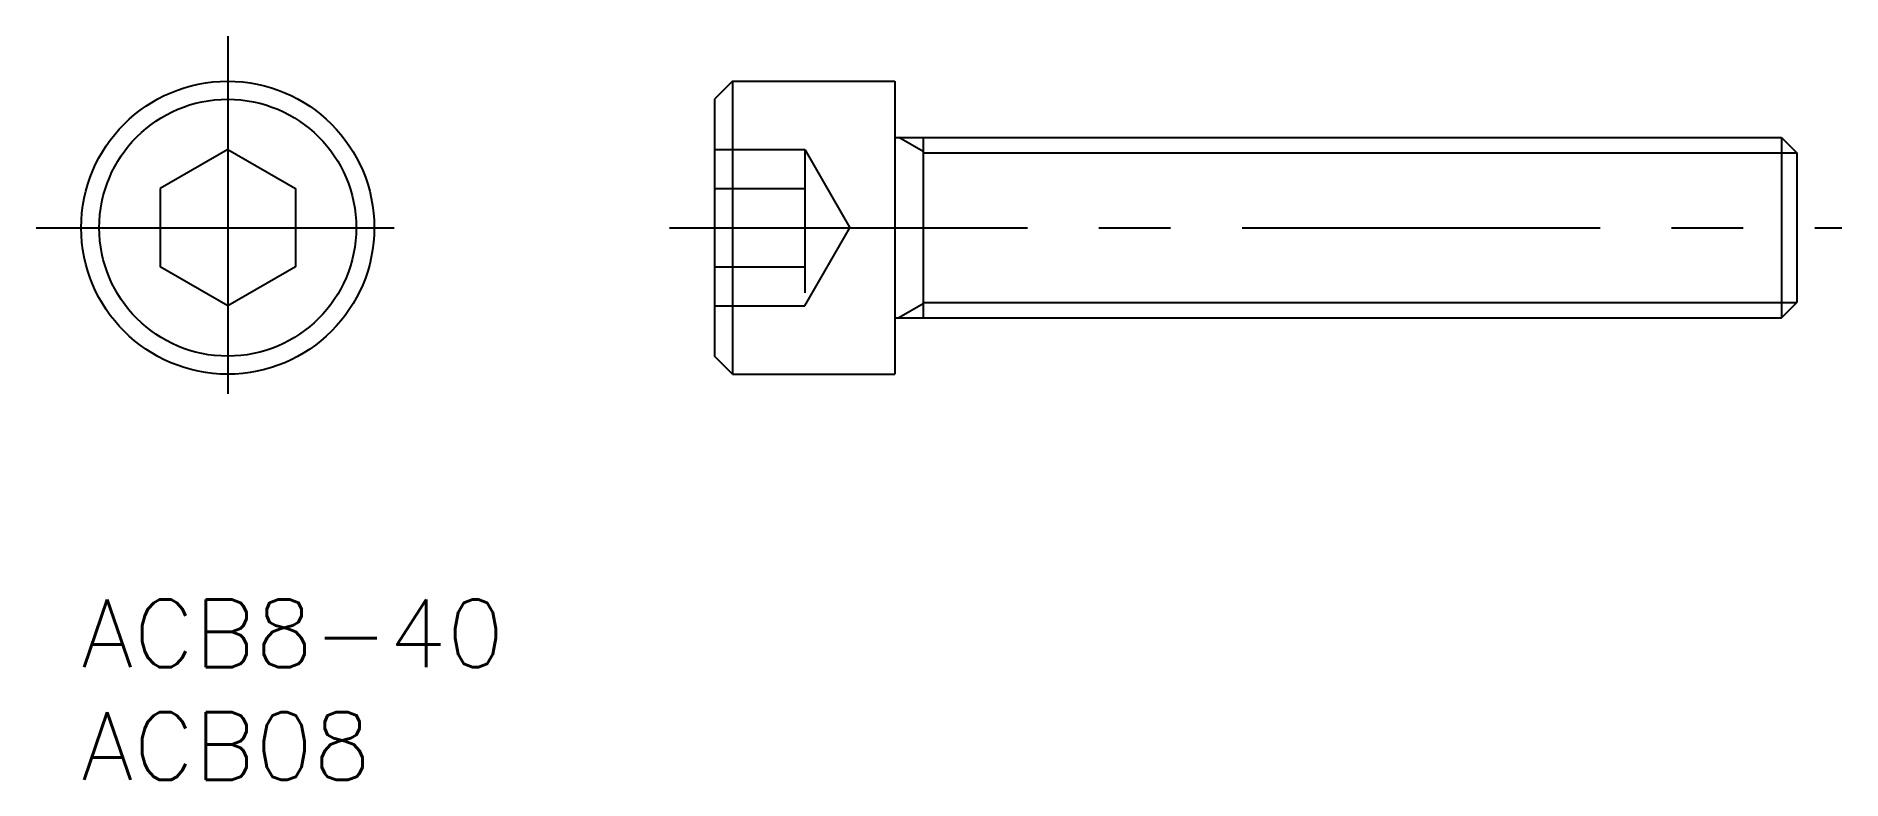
# Model space of a CAD drawing. Extents: x -2 to 78.1, y -8 to 25.
import ezdxf

# ---------------------------------------------------------------- set-up
doc = ezdxf.new("R2010")
doc.units = 0
doc.header["$LTSCALE"] = 0.5
doc.linetypes.add('CENTER', pattern=[50.8, 31.75, -6.35, 6.35, -6.35])
doc.linetypes.add('DASHED', pattern=[19.05, 12.7, -6.35])
for name, color, linetype in [('MSM_CENTER', 1, 'CENTER'), ('MSM_CONTINUOUS', 7, 'CONTINUOUS'), ('MSM_DASHED', 4, 'DASHED'), ('MSM_NARROW', 5, 'CONTINUOUS'), ('MSM_PART_NUMBER', 7, 'CONTINUOUS')]:
    doc.layers.add(name, color=color, linetype=linetype)
doc.styles.get("Standard").update_dxf_attribs({"font": 'txt.shx', "height": 3, "bigfont": 'bigfont.shx'})

# ---------------------------------------------------------------- blocks, each defined once
blk = doc.blocks.new('*U2')
at = {"layer": 'MSM_PART_NUMBER'}
blk.add_text('ACB08', height=3, dxfattribs=at).set_placement((0, -8))
blk = doc.blocks.new('*U3')
at = {"layer": 'MSM_PART_NUMBER'}
blk.add_text('ACB8-40', height=3, dxfattribs=at).set_placement((0, -3))

msp = doc.modelspace()

# ---------------------------------------------------------------- linework, layer by layer
at = {"layer": 'MSM_CENTER'}
for p, q in [((6.5, 25), (6.5, 8)), ((-2, 16.5), (15, 16.5)), ((26.092, 16.5), (78.092, 16.5))]:
    msp.add_line(p, q, dxfattribs=at)
at = {"layer": 'MSM_CONTINUOUS'}
for p, q in [((28.892, 23), (28.092, 22.2)), ((28.892, 23), (28.892, 10)), ((28.892, 23), (36.092, 23)), ((36.092, 23), (36.092, 10)), ((28.092, 22.2), (28.092, 10.8)), ((36.092, 20.5), (75.415, 20.5)), ((37.342, 20.5), (37.342, 12.5)), ((45.936, 20.5), (45.936, 20.5)), ((55.779, 20.5), (55.779, 20.5)), ((75.415, 20.5), (75.415, 12.5)), ((75.415, 20.5), (76.092, 19.824)), ((6.5, 19.964), (3.5, 18.232)), ((6.5, 19.964), (9.5, 18.232)), ((76.092, 19.824), (76.092, 13.177)), ((3.5, 18.232), (3.5, 14.768)), ((9.5, 18.232), (9.5, 14.768)), ((6.5, 13.036), (3.5, 14.768)), ((9.5, 14.768), (6.5, 13.036)), ((75.415, 12.5), (76.092, 13.177)), ((36.092, 12.5), (75.415, 12.5)), ((28.892, 10), (28.092, 10.8)), ((28.892, 10), (36.092, 10))]:
    msp.add_line(p, q, dxfattribs=at)
for radius in [6.5, 5.7]:
    msp.add_circle((6.5, 16.5), radius, dxfattribs=at)
at = {"layer": 'MSM_DASHED'}
for p, q in [((28.092, 19.964), (32.092, 19.964)), ((32.092, 19.964), (34.092, 16.5)), ((32.092, 19.964), (32.092, 13.036)), ((28.092, 18.232), (32.092, 18.232)), ((32.092, 13.036), (34.092, 16.5)), ((28.092, 14.768), (32.092, 14.768)), ((28.092, 13.036), (32.092, 13.036))]:
    msp.add_line(p, q, dxfattribs=at)
at = {"layer": 'MSM_NARROW'}
for p, q in [((37.342, 19.875), (36.259, 20.5)), ((37.342, 19.824), (76.092, 19.824)), ((37.342, 13.125), (36.259, 12.5)), ((37.342, 13.177), (76.092, 13.177))]:
    msp.add_line(p, q, dxfattribs=at)

# ---------------------------------------------------------------- block references
at = {"layer": 'MSM_CONTINUOUS'}
for name in ['*U3', '*U2']:
    msp.add_blockref(name, (0, 0), dxfattribs=at)

doc.saveas('drawing.dxf')
